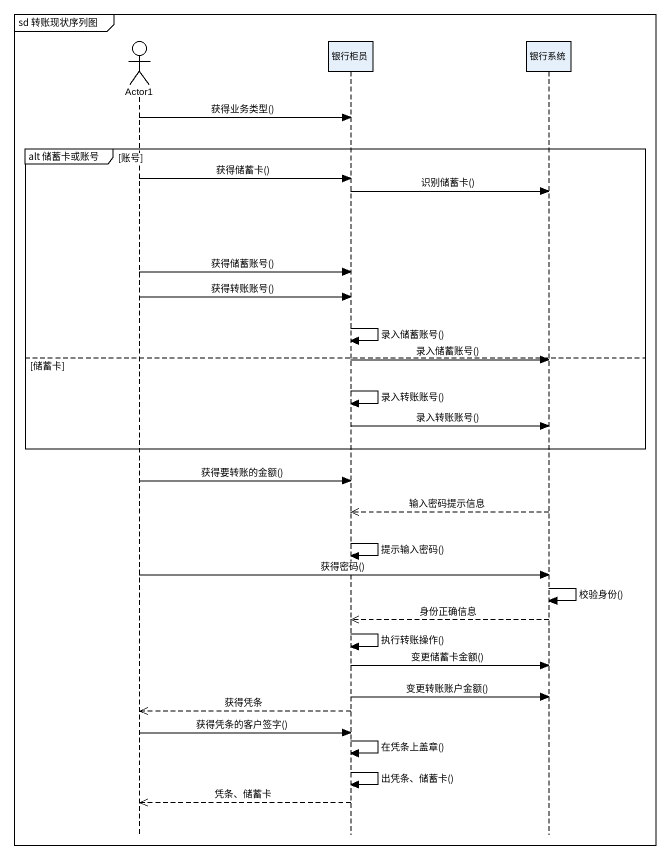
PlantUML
@startuml
mainframe sd 转账现状序列图
hide footbox
actor Actor1
participant 银行柜员
participant 银行系统

Actor1 -> 银行柜员 : 获得业务类型()
group alt 储蓄卡或账号 [账号]
  Actor1 -> 银行柜员 : 获得储蓄卡()
  银行柜员 -> 银行系统 : 识别储蓄卡()
  Actor1 -> 银行柜员 : 获得储蓄账号()
  Actor1 -> 银行柜员 : 获得转账账号()
  银行柜员 -> 银行柜员 : 录入储蓄账号()
else 储蓄卡
  银行柜员 -> 银行系统 : 录入储蓄账号()
  银行柜员 -> 银行柜员 : 录入转账账号()
  银行柜员 -> 银行系统 : 录入转账账号()
end
Actor1 -> 银行柜员 : 获得要转账的金额()
银行系统 -->> 银行柜员 : 输入密码提示信息
银行柜员 -> 银行柜员 : 提示输入密码()
Actor1 -> 银行系统 : 获得密码()
银行系统 -> 银行系统 : 校验身份()
银行系统 -->> 银行柜员 : 身份正确信息
银行柜员 -> 银行柜员 : 执行转账操作()
银行柜员 -> 银行系统 : 变更储蓄卡金额()
银行柜员 -> 银行系统 : 变更转账账户金额()
银行柜员 -->> Actor1 : 获得凭条
Actor1 -> 银行柜员 : 获得凭条的客户签字()
银行柜员 -> 银行柜员 : 在凭条上盖章()
银行柜员 -> 银行柜员 : 出凭条、储蓄卡()
银行柜员 -->> Actor1 : 凭条、储蓄卡
@enduml
